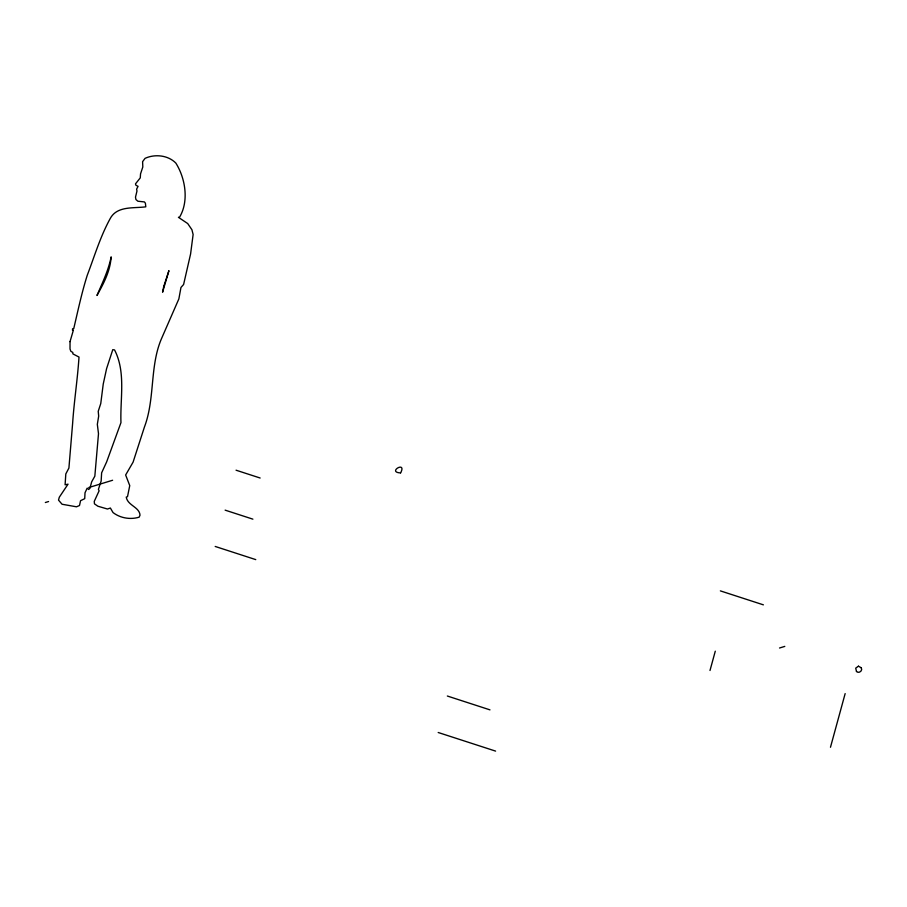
<?xml version="1.0" encoding="UTF-8"?>
<svg xmlns="http://www.w3.org/2000/svg" width="907" height="907" viewBox="0 0 907 907"><rect width="100%" height="100%" fill="white"/><g stroke="black" fill="none" stroke-linecap="round" stroke-linejoin="round"><path stroke-width="1.36" d="M400.656 472.842C407.096 460.359 386.631 472.207 400.531 472.91M858.43 666.192L855.709 668.164L856.491 671.509M856.469 671.486C858.6 673.878 863.045 670.874 861.299 667.824M710 670.488L715.283 651.192M830.472 747.266L845.154 693.606M88.727 487.569L112.615 480.257M45.35 502.523L48.57 501.537M779.532 648.006L784.793 646.396M858.476 666.192L861.299 667.824M720.362 590.876L763.388 604.844M236.058 470.2L260.139 478.012M225.129 510.142L252.894 519.155M215.197 546.456L255.763 559.619M447.344 696.02L489.973 709.864M438.194 732.493L495.596 751.109M70.032 341.61L70.02 349.002L70.871 351.326L72.798 352.438L72.889 353.889L79 357.063C77.56 379.387 74.068 401.359 72.617 423.49L68.909 468.046L65.814 473.919L65.1 484.803L68.036 484.168L59.306 497.217L58.513 500.12L62.073 504.247L76.494 506.798L79.51 505.516L80.564 500.687L84.725 498.669L85.02 492.75L87.174 488.159L88.671 489.474L89.963 488.261L91.652 481.878L94.838 476.164L98.5 433.682L97.332 424.329L98.682 416.075L98.228 411.313L100.756 403.57L103.239 384.058L106.595 368.616L112.774 349.671L114.554 349.921C126.05 372.21 120.03 398.627 120.96 422.628L106.629 461.935L101.629 472.842L101.153 480.993L98.409 489.383L99.112 490.8L94.249 501.401L94.464 503.839L97.877 506.219L107.445 509.02L110.382 508.033L113.024 512.557C120.268 518.146 130.427 519.87 139.156 517.16L140.007 515.199C139.508 506.956 127.604 505.573 126.232 497.104L127.513 496.673L129.746 485.608L125.642 474.985L133.08 462.162L144.44 427.004C155.312 398.23 149.451 365.351 162.013 337.483L178.86 298.902L180.969 287.451L183.599 284.503L190.583 254.005L193.123 234.505L191.921 229.732L187.704 223.553L178.441 217.329L179.62 217.09C189.121 201.048 185.391 178.214 175.822 163.056C167.999 155.142 154.927 153.839 145.075 158.34L142.603 161.65L142.807 166.99L140.54 173.895L140.268 177.874L135.472 183.883L135.937 185.243L138.057 186.343L136.617 189.121L136.98 191.026L135.494 197.148L135.925 199.529L137.875 201.218L144.406 201.921L145.392 203.202L145.8 206.819C133.737 208.508 116.946 205.617 110.132 218.7C100.258 236.682 94.487 256.273 87.276 275.218C81.766 292.576 77.9 310.931 73.75 328.561L72.56 328.799L72.526 330.318L73.365 330.193L70.032 341.61M111.108 257.112C110.269 271.023 103.647 283.562 96.97 295.478C102.321 282.995 108.364 270.547 111.108 257.112M163.77 286.363L162.58 292.201L168.929 270.66L163.77 286.363"/></g></svg>
